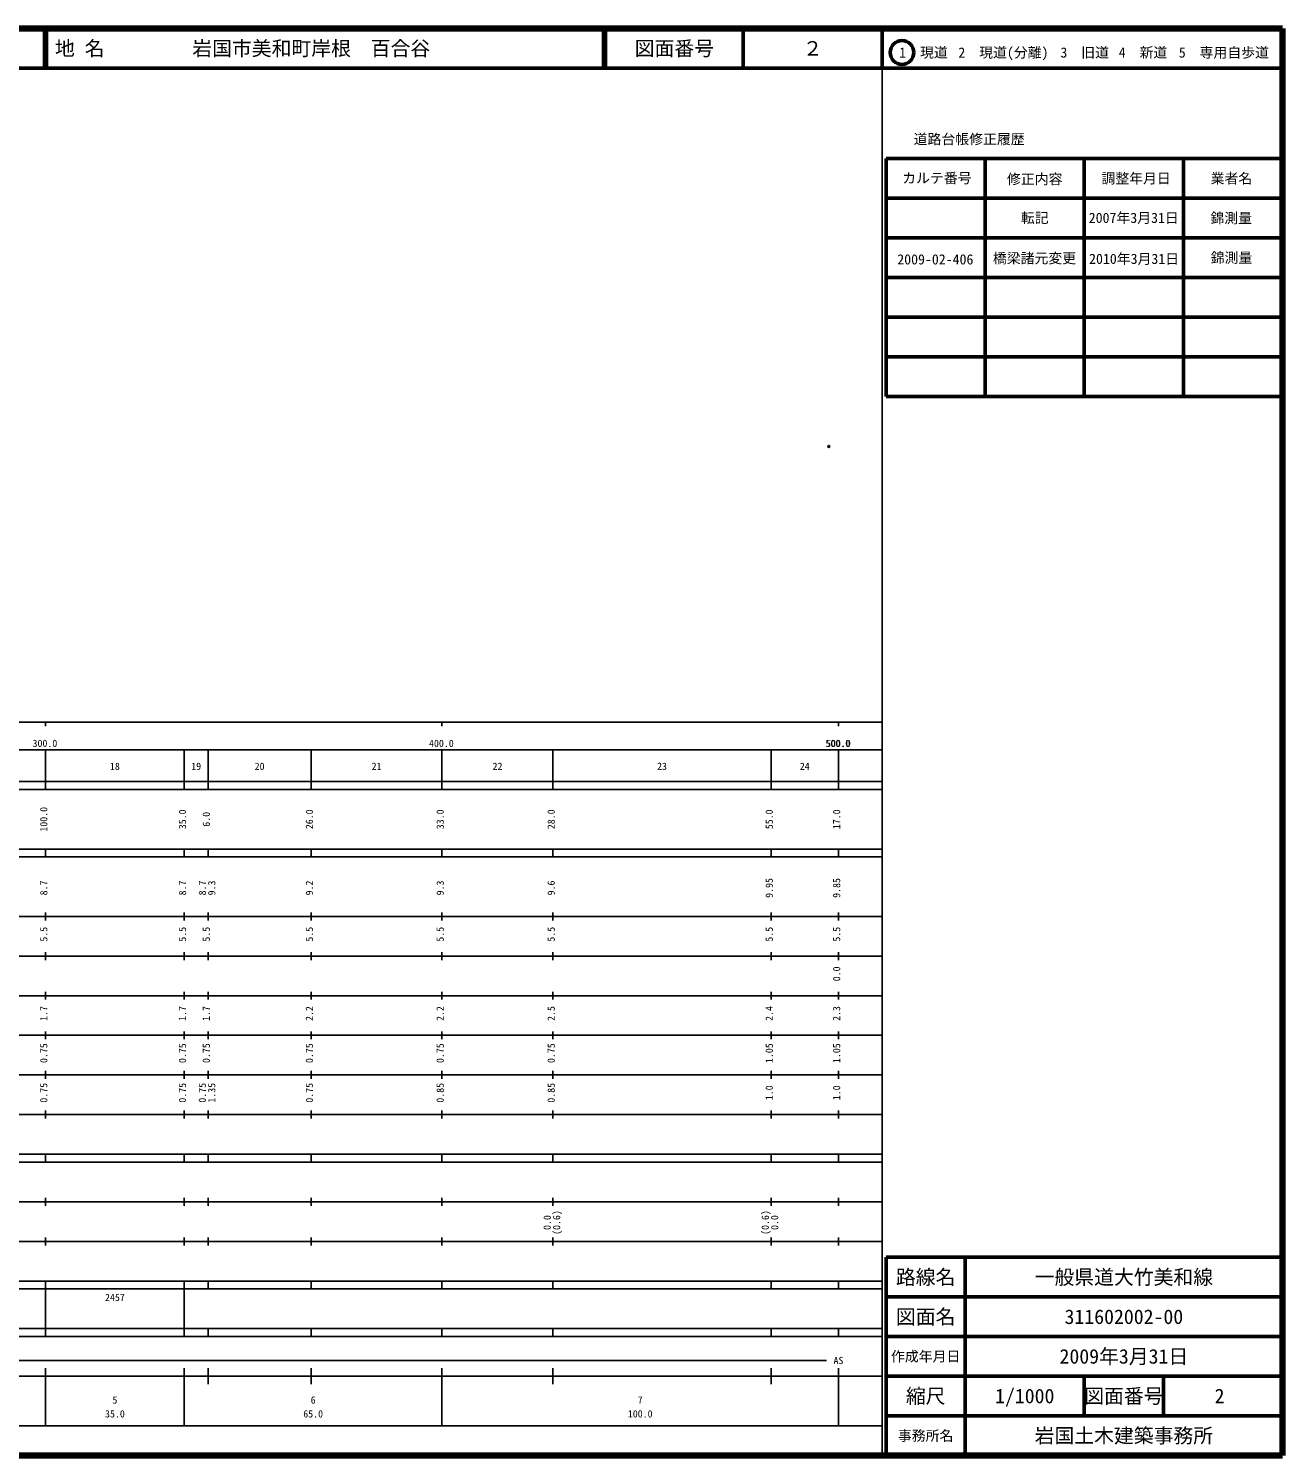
# Model space of a CAD drawing. Units: millimetres on the paper. Extents: x 40 to 680, y 20 to 380.
# Drawn here: x 363.7 to 680, y 20 to 380 of the extents above; entities that cross this region are included whole.
import ezdxf
from ezdxf.enums import TextEntityAlignment as Align

# ---------------------------------------------------------------- set-up
doc = ezdxf.new("R2010")
doc.units = ezdxf.units.MM
doc.header["$PDMODE"] = 32
doc.header["$PDSIZE"] = 0.5
doc.layers.add('M-OTRS', color=6, linetype='Continuous')
doc.layers.add('M-TTL-TXT', color=7, linetype='Continuous')
for name, color, linetype, lineweight in [('M-TTL', 2, 'Continuous', 140), ('M-TTL-BAND', 7, 'Continuous', 25), ('M-TTL-FRAM', 2, 'Continuous', 50), ('M-TTL-LINE', 7, 'Continuous', 50)]:
    doc.layers.add(name, color=color, linetype=linetype, lineweight=lineweight)
doc.styles.add('ＭＳ ゴシック', font='')
doc.styles.get('ＭＳ ゴシック').set_extended_font_data('MS Gothic')

msp = doc.modelspace()

# ---------------------------------------------------------------- linework, layer by layer
at = {"layer": 'M-OTRS'}
msp.add_point((565.549, 274.577), dxfattribs=at)
at = {"layer": 'M-TTL'}
for p, q in [((680, 380), (40, 380)), ((680, 20), (680, 380)), ((40, 20), (680, 20))]:
    msp.add_line(p, q, dxfattribs=at)
at = {"layer": 'M-TTL-BAND'}
for p, q in [((579, 20), (579, 370)), ((40, 205), (579, 205)), ((368, 205), (368, 204)), ((468, 205), (468, 204)), ((568, 205), (568, 204)), ((68, 198), (579, 198)), ((368, 188), (368, 198)), ((403, 188), (403, 198)), ((409, 188), (409, 198)), ((435, 188), (435, 198)), ((468, 188), (468, 198)), ((496, 188), (496, 198)), ((551, 188), (551, 198)), ((568, 188), (568, 198)), ((40, 190), (579, 190)), ((40, 188), (579, 188)), ((40, 173), (579, 173)), ((368, 171), (368, 173)), ((403, 171), (403, 173)), ((409, 171), (409, 173)), ((435, 171), (435, 173)), ((468, 171), (468, 173)), ((496, 171), (496, 173)), ((551, 171), (551, 173)), ((568, 171), (568, 173)), ((40, 171), (579, 171)), ((40, 156), (579, 156)), ((368, 155), (368, 157)), ((403, 155), (403, 157)), ((409, 155), (409, 157)), ((435, 155), (435, 157)), ((468, 155), (468, 157)), ((496, 155), (496, 157)), ((551, 155), (551, 157)), ((568, 155), (568, 157)), ((46, 146), (579, 146)), ((368, 145), (368, 147)), ((403, 145), (403, 147)), ((409, 145), (409, 147)), ((435, 145), (435, 147)), ((468, 145), (468, 147)), ((496, 145), (496, 147)), ((551, 145), (551, 147)), ((568, 145), (568, 147)), ((368, 135), (368, 137)), ((403, 135), (403, 137)), ((409, 135), (409, 137)), ((435, 135), (435, 137)), ((468, 135), (468, 137)), ((496, 135), (496, 137)), ((551, 135), (551, 137)), ((568, 135), (568, 137)), ((52, 136), (579, 136)), ((46, 126), (579, 126)), ((368, 125), (368, 127)), ((403, 125), (403, 127)), ((409, 125), (409, 127)), ((435, 125), (435, 127)), ((468, 125), (468, 127)), ((496, 125), (496, 127)), ((551, 125), (551, 127)), ((568, 125), (568, 127)), ((52, 116), (579, 116)), ((368, 115), (368, 117)), ((403, 115), (403, 117)), ((409, 115), (409, 117)), ((435, 115), (435, 117)), ((468, 115), (468, 117)), ((496, 115), (496, 117)), ((551, 115), (551, 117)), ((568, 115), (568, 117)), ((46, 106), (579, 106)), ((368, 105), (368, 107)), ((403, 105), (403, 107)), ((409, 105), (409, 107)), ((435, 105), (435, 107)), ((468, 105), (468, 107)), ((496, 105), (496, 107)), ((551, 105), (551, 107)), ((568, 105), (568, 107)), ((40, 96), (579, 96)), ((40, 94), (579, 94)), ((368, 94), (368, 96)), ((403, 94), (403, 96)), ((409, 94), (409, 96)), ((435, 94), (435, 96)), ((468, 94), (468, 96)), ((496, 94), (496, 96)), ((551, 94), (551, 96)), ((568, 94), (568, 96)), ((49, 84), (579, 84)), ((368, 83), (368, 85)), ((403, 83), (403, 85)), ((409, 83), (409, 85)), ((435, 83), (435, 85)), ((468, 83), (468, 85)), ((496, 83), (496, 85)), ((551, 83), (551, 85)), ((568, 83), (568, 85)), ((40, 74), (579, 74)), ((368, 73), (368, 75)), ((403, 73), (403, 75)), ((409, 73), (409, 75)), ((435, 73), (435, 75)), ((468, 73), (468, 75)), ((496, 73), (496, 75)), ((551, 73), (551, 75)), ((568, 73), (568, 75)), ((40, 64), (579, 64)), ((40, 62), (579, 62)), ((368, 62), (368, 64)), ((368, 52), (368, 62)), ((368, 52), (368, 62)), ((403, 62), (403, 64)), ((403, 52), (403, 62)), ((409, 62), (409, 64)), ((435, 62), (435, 64)), ((468, 62), (468, 64)), ((496, 62), (496, 64)), ((551, 62), (551, 64)), ((568, 62), (568, 64)), ((40, 52), (579, 52)), ((368, 50), (368, 52)), ((403, 50), (403, 52)), ((409, 50), (409, 52)), ((435, 50), (435, 52)), ((468, 50), (468, 52)), ((496, 50), (496, 52)), ((551, 50), (551, 52)), ((568, 50), (568, 52)), ((40, 50), (579, 50)), ((71, 44), (565, 44)), ((40, 40), (579, 40)), ((368, 27.5), (368, 42)), ((403, 27.5), (403, 42)), ((409, 38), (409, 42)), ((435, 38), (435, 42)), ((468, 27.5), (468, 42)), ((496, 38), (496, 42)), ((551, 38), (551, 42)), ((568, 27.5), (568, 42)), ((68, 27.5), (579, 27.5))]:
    msp.add_line(p, q, dxfattribs=at)
at = {"layer": 'M-TTL-FRAM'}
for p, q in [((580, 347.197), (580, 287.197)), ((580, 347.197), (680, 347.197)), ((580, 287.197), (680, 287.197)), ((680, 70), (580, 70)), ((580, 70), (580, 20))]:
    msp.add_line(p, q, dxfattribs=at)
at = {"layer": 'M-TTL-LINE'}
for p, q in [((367.75, 380), (367.75, 370)), ((368.25, 380), (368.25, 370)), ((508.747, 380), (508.747, 370)), ((509.247, 380), (509.247, 370)), ((543.997, 380), (543.997, 370)), ((579, 380), (579, 370)), ((40, 370), (680, 370)), ((605, 347.197), (605, 287.197)), ((630, 347.197), (630, 287.197)), ((655, 347.197), (655, 287.197)), ((580, 337.197), (680, 337.197)), ((580, 327.197), (680, 327.197)), ((580, 317.197), (680, 317.197)), ((580, 307.197), (680, 307.197)), ((580, 297.197), (680, 297.197)), ((600, 70), (600, 20)), ((680, 60), (580, 60)), ((680, 50), (580, 50)), ((680, 40), (580, 40)), ((630, 40), (630, 30)), ((650, 40), (650, 30)), ((680, 30), (580, 30))]:
    msp.add_line(p, q, dxfattribs=at)
msp.add_circle((584.031, 373.958), 3, dxfattribs=at)

# ---------------------------------------------------------------- texts
at = {"layer": 'M-TTL-BAND', "style": 'ＭＳ ゴシック'}
for s, p in [('300.0', (367.844, 198.195)), ('400.0', (467.844, 198.195)), ('500.0', (567.844, 198.195)), ('500.0', (568, 198.195)), ('18', (385.5, 192.405)), ('19', (406, 192.405)), ('20', (422, 192.405)), ('21', (451.5, 192.405)), ('22', (482, 192.405)), ('23', (523.5, 192.405)), ('24', (559.5, 192.405)), ('AS', (568, 42.5)), ('5', (385.5, 32.523)), ('6', (435.5, 32.523)), ('7', (518, 32.523)), ('35.0', (385.5, 29.033)), ('65.0', (435.5, 29.033)), ('100.0', (518, 29.033))]:
    msp.add_text(s, height=1.833, dxfattribs=at).set_placement(p, align=Align.BOTTOM_CENTER)
for s, p in [('100.0', (369, 180.5)), ('35.0', (404, 180.5)), ('6.0', (410, 180.5)), ('26.0', (436, 180.5)), ('33.0', (469, 180.5)), ('28.0', (497, 180.5)), ('55.0', (552, 180.5)), ('17.0', (569, 180.5)), ('8.7', (369, 163.174)), ('8.7', (404, 163.174)), ('8.7', (409, 163.174)), ('9.3', (411.37, 163.174)), ('9.2', (436, 163.174)), ('9.3', (469, 163.174)), ('9.6', (497, 163.174)), ('9.95', (552, 163.174)), ('9.85', (569, 163.174)), ('5.5', (369, 151.5)), ('5.5', (404, 151.5)), ('5.5', (410, 151.5)), ('5.5', (436, 151.5)), ('5.5', (469, 151.5)), ('5.5', (497, 151.5)), ('5.5', (552, 151.5)), ('5.5', (569, 151.5)), ('0.0', (569, 141.5)), ('1.7', (369, 131.5)), ('1.7', (404, 131.5)), ('1.7', (410, 131.5)), ('2.2', (436, 131.5)), ('2.2', (469, 131.5)), ('2.5', (497, 131.5)), ('2.4', (552, 131.5)), ('2.3', (569, 131.5)), ('0.75', (369, 121.5)), ('0.75', (404, 121.5)), ('0.75', (410, 121.5)), ('0.75', (436, 121.5)), ('0.75', (469, 121.5)), ('0.75', (497, 121.5)), ('1.05', (552, 121.5)), ('1.05', (569, 121.5)), ('0.75', (369, 111.5)), ('0.75', (404, 111.5)), ('0.75', (409, 111.5)), ('1.35', (411.37, 111.5)), ('0.75', (436, 111.5)), ('0.85', (469, 111.5)), ('0.85', (497, 111.5)), ('1.0', (552, 111.5)), ('1.0', (569, 111.5)), ('0.0', (496, 78.764)), ('(0.6)', (498.37, 78.764)), ('(0.6)', (551, 78.764)), ('0.0', (553.37, 78.764))]:
    msp.add_text(s, height=1.833, rotation=90, dxfattribs=at).set_placement(p, align=Align.BOTTOM_CENTER)
msp.add_text('2457', height=1.833, dxfattribs=at).set_placement((383, 58.405), align=Align.BOTTOM_LEFT)
at = {"layer": 'M-TTL-TXT', "style": 'ＭＳ ゴシック'}
for s, p in [('地 名', (370.38, 375)), ('岩国市美和町岸根\u3000百合谷', (405.024, 375))]:
    msp.add_text(s, height=3.666, dxfattribs=at).set_placement(p, align=Align.MIDDLE_LEFT)
for s, height, p in [('図面番号', 3.666, (526.622, 375)), ('２', 3.666, (561.497, 375)), ('1\u3000現道', 2.566, (589.448, 373.958)), ('2\u3000現道(分離)', 2.566, (609.619, 373.958)), ('3\u3000旧道', 2.566, (630.121, 373.958)), ('4\u3000新道', 2.566, (644.824, 373.958)), ('5\u3000専用自歩道', 2.566, (665.228, 373.958)), ('道路台帳修正履歴', 2.566, (600.968, 352.113)), ('カルテ番号', 2.566, (592.839, 342.277)), ('修正内容', 2.566, (617.509, 342.023)), ('調整年月日', 2.566, (643.089, 342.197)), ('業者名', 2.566, (667.134, 342.197)), ('転記', 2.566, (617.5, 332.245)), ('2007年3月31日', 2.566, (642.5, 332.245)), ('錦測量', 2.566, (667.077, 332.189)), ('2009-02-406', 2.566, (592.441, 321.766)), ('橋梁諸元変更', 2.566, (617.459, 322.047)), ('2010年3月31日', 2.566, (642.581, 321.906)), ('錦測量', 2.566, (667.143, 322.187)), ('路線名', 3.666, (590, 65)), ('路線名', 3.666, (590, 65)), ('一般県道大竹美和線', 3.666, (640, 65)), ('図面名', 3.666, (590, 55)), ('図面名', 3.666, (590, 55)), ('311602002-00', 3.666, (640, 55)), ('2009年3月31日', 3.666, (640, 45)), ('作成年月日', 2.566, (590, 45)), ('作成年月日', 2.566, (590, 45)), ('縮尺', 3.666, (590, 35)), ('縮尺', 3.666, (590, 35)), ('1/1000', 3.666, (615, 35)), ('図面番号', 3.666, (640, 35)), ('図面番号', 3.666, (640, 35)), ('2', 3.666, (664.125, 35)), ('事務所名', 2.566, (590, 25)), ('事務所名', 2.566, (590, 25)), ('岩国土木建築事務所', 3.666, (640, 25))]:
    msp.add_text(s, height=height, dxfattribs=at).set_placement(p, align=Align.MIDDLE_CENTER)

doc.saveas('drawing.dxf')
